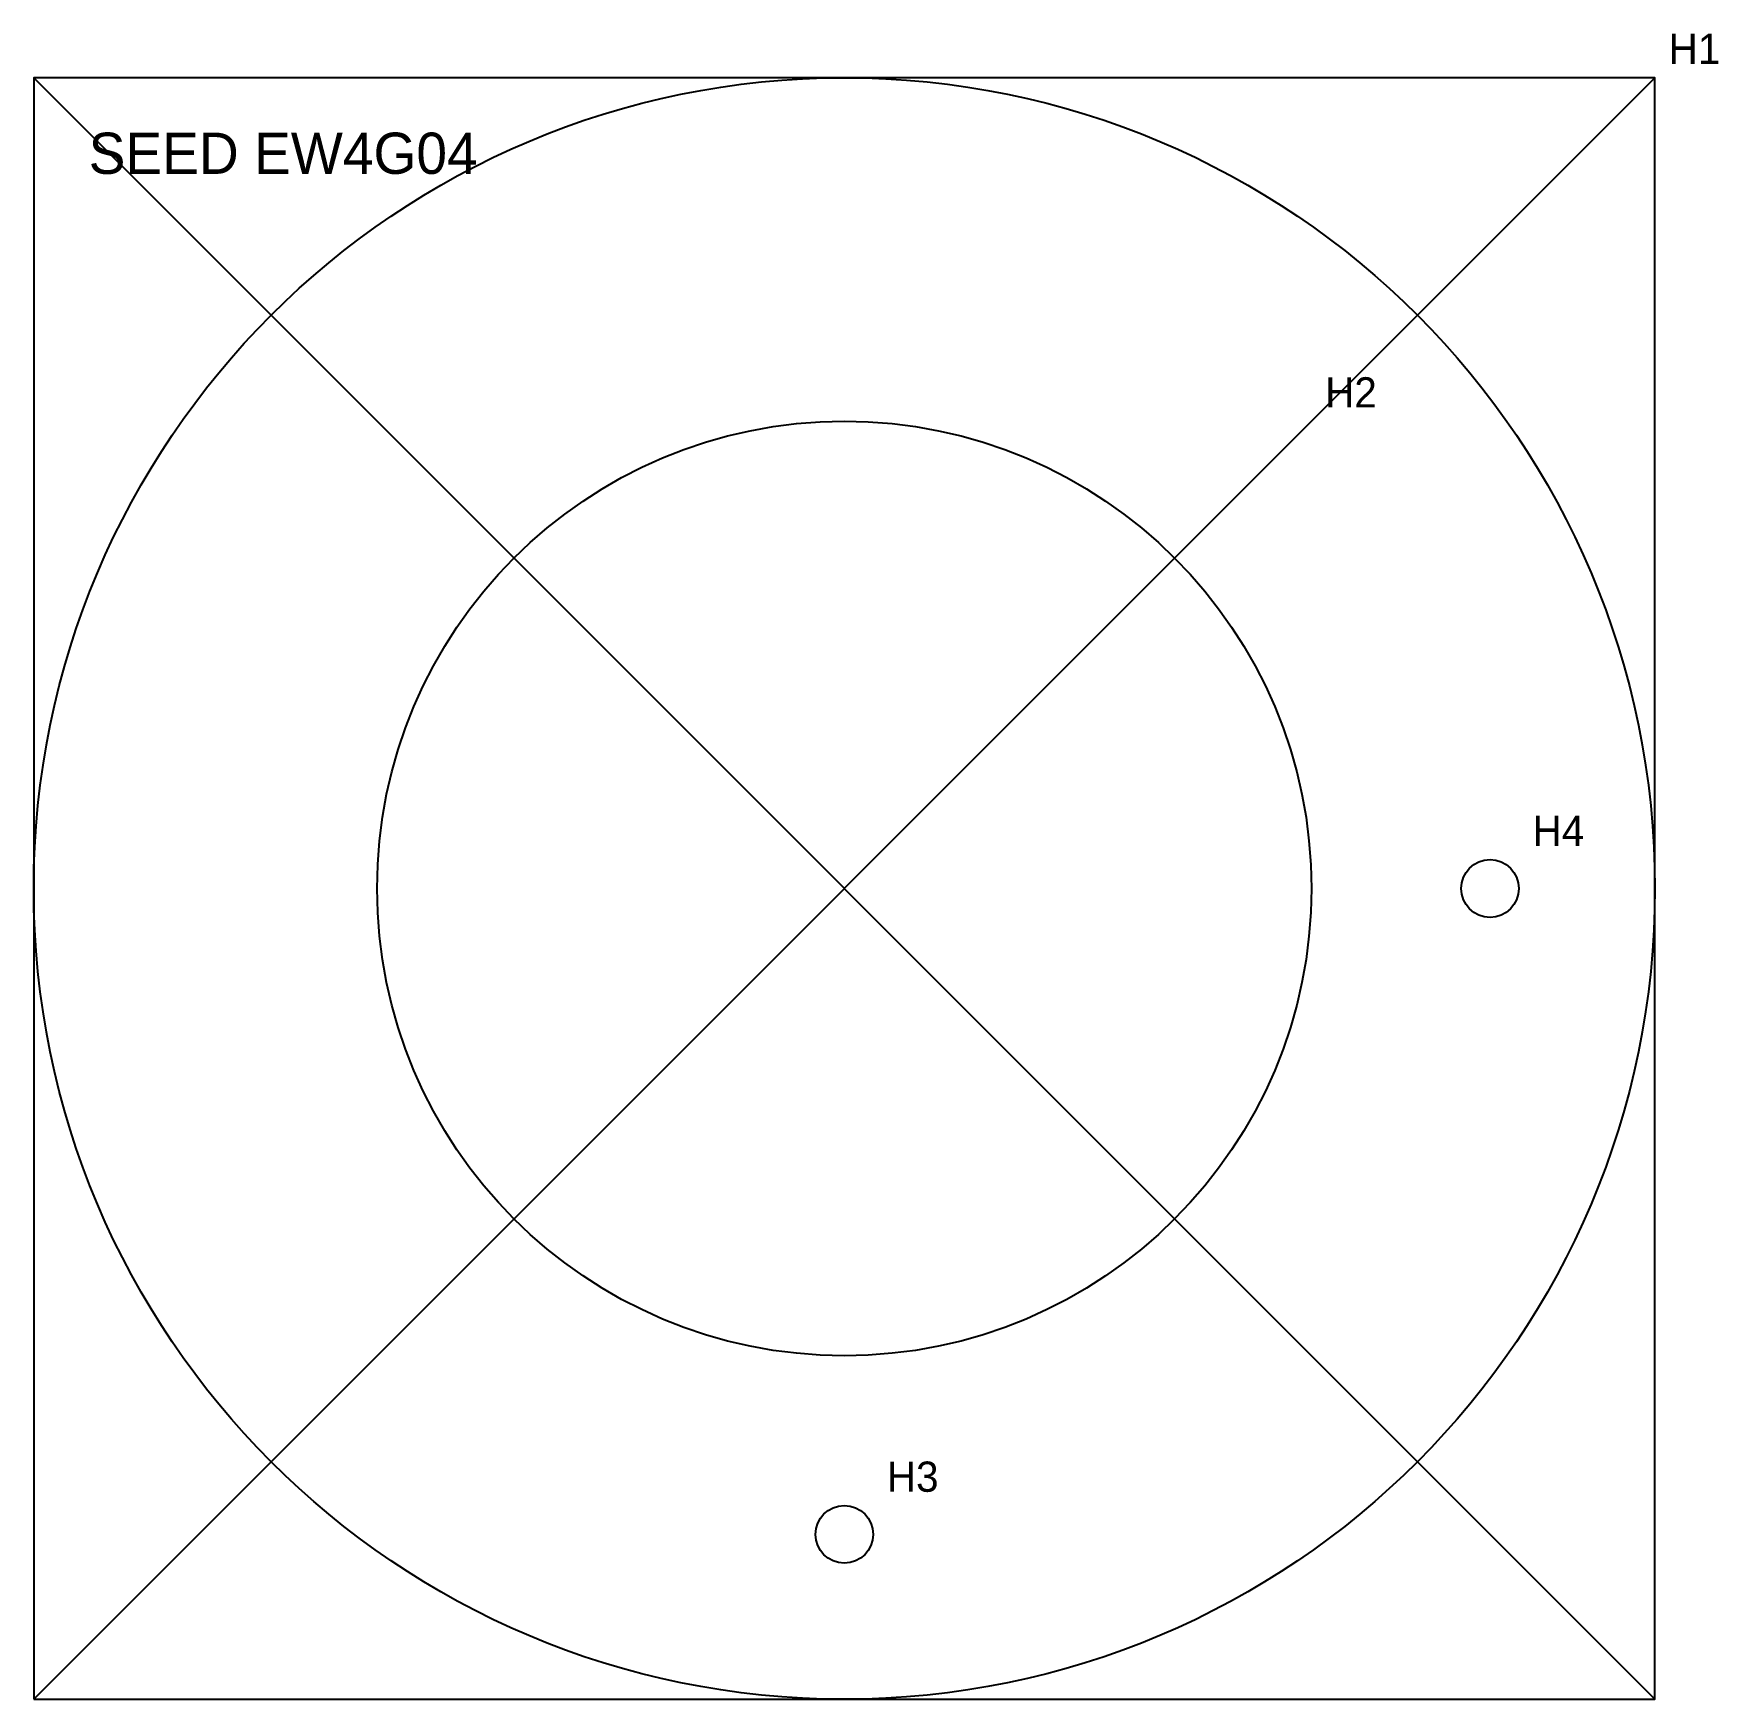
# Model space of a CAD drawing. Header units: metres. Extents: x 0 to 123, y 0 to 121.
import ezdxf

# ---------------------------------------------------------------- set-up
doc = ezdxf.new("R2010")
doc.units = ezdxf.units.M
doc.layers.add('GUIDE', color=7, linetype='Continuous')

msp = doc.modelspace()

# ---------------------------------------------------------------- linework, layer by layer
at = {"layer": 'GUIDE'}
for p, q in [((0, 0), (118, 118)), ((0, 118), (118, 0))]:
    msp.add_line(p, q, dxfattribs=at)
msp.add_lwpolyline([(0, 0), (118, 0), (118, 118), (0, 118)], close=True, dxfattribs=at)
for centre, radius in [((59, 59), 59), ((59, 59), 34), ((106, 59), 2.1), ((59, 12), 2.1)]:
    msp.add_circle(centre, radius, dxfattribs=at)

# ---------------------------------------------------------------- texts
for s, height, p in [('H1', 2.2, (119, 119)), ('SEED EW4G04', 3, (4, 111)), ('H2', 2.2, (94, 94)), ('H4', 2.2, (109.1, 62.1)), ('H3', 2.2, (62.1, 15.1))]:
    msp.add_text(s, height=height, dxfattribs=at).set_placement(p)

doc.saveas('drawing.dxf')
